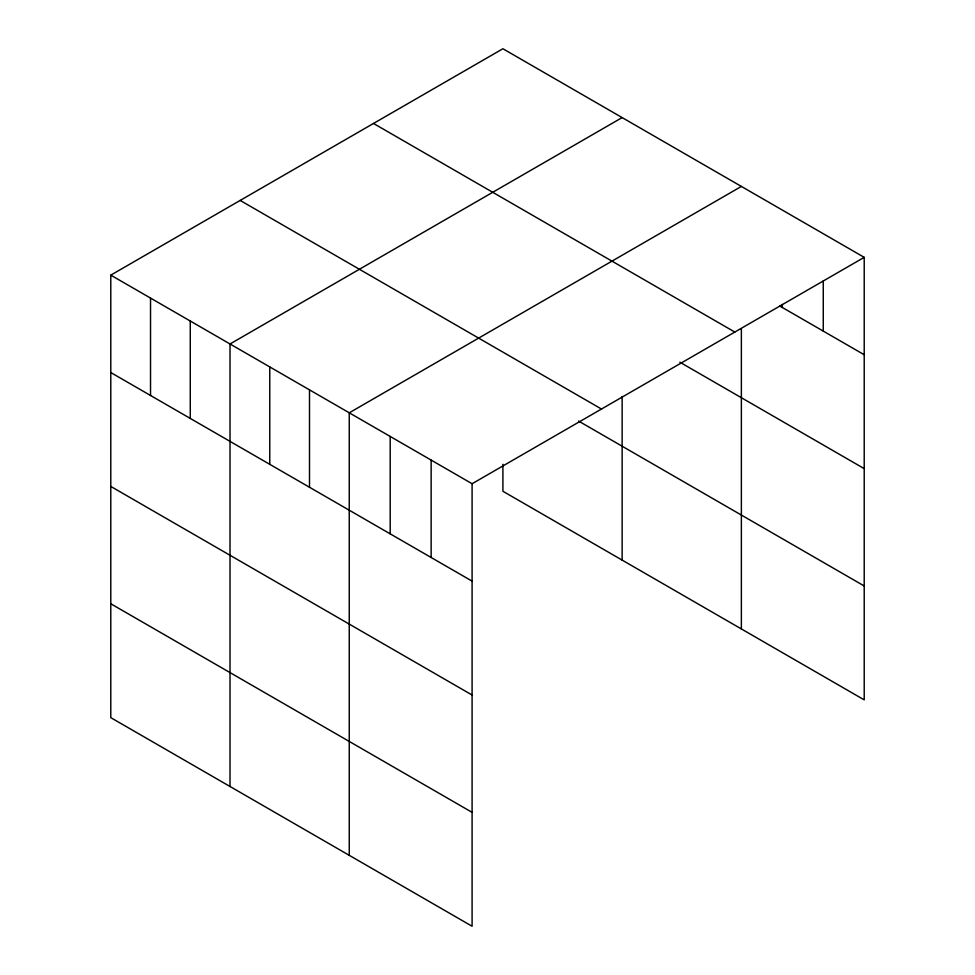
<?xml version="1.0" encoding="UTF-8"?>
<svg xmlns="http://www.w3.org/2000/svg" width="975" height="975" viewBox="0 0 975 975"><rect width="100%" height="100%" fill="white"/><g stroke="black" fill="none" stroke-linecap="round" stroke-linejoin="round"><path stroke-width="1.46" d="M110.784 275.133L472.095 483.734L472.095 926.25L110.784 717.649L110.784 275.133L502.905 48.75L864.216 257.351L864.216 699.867L502.905 491.266L502.905 464.283M622.135 117.585L230.015 343.98L230.015 786.484M741.366 186.432L349.245 412.815L349.245 855.331M472.095 483.734L864.216 257.351M779.756 305.992L864.216 354.742M373.51 123.459L734.821 332.061M679.831 362.176L864.216 468.634M240.179 200.436L601.49 409.037M578.541 421.042L864.216 585.975M110.784 372.535L472.095 581.137M110.784 486.428L472.095 695.029M110.784 603.757L472.095 812.358M823.266 280.885L823.266 331.11M782.316 304.419L782.316 307.466M741.366 328.782L741.366 628.936M622.135 396.569L622.135 560.101M431.145 460.102L431.145 557.493M390.195 436.459L390.195 533.849M309.502 389.866L309.502 487.268M269.758 366.917L269.758 464.319M190.271 321.031L190.271 418.421M150.528 298.082L150.528 395.484"/></g></svg>
